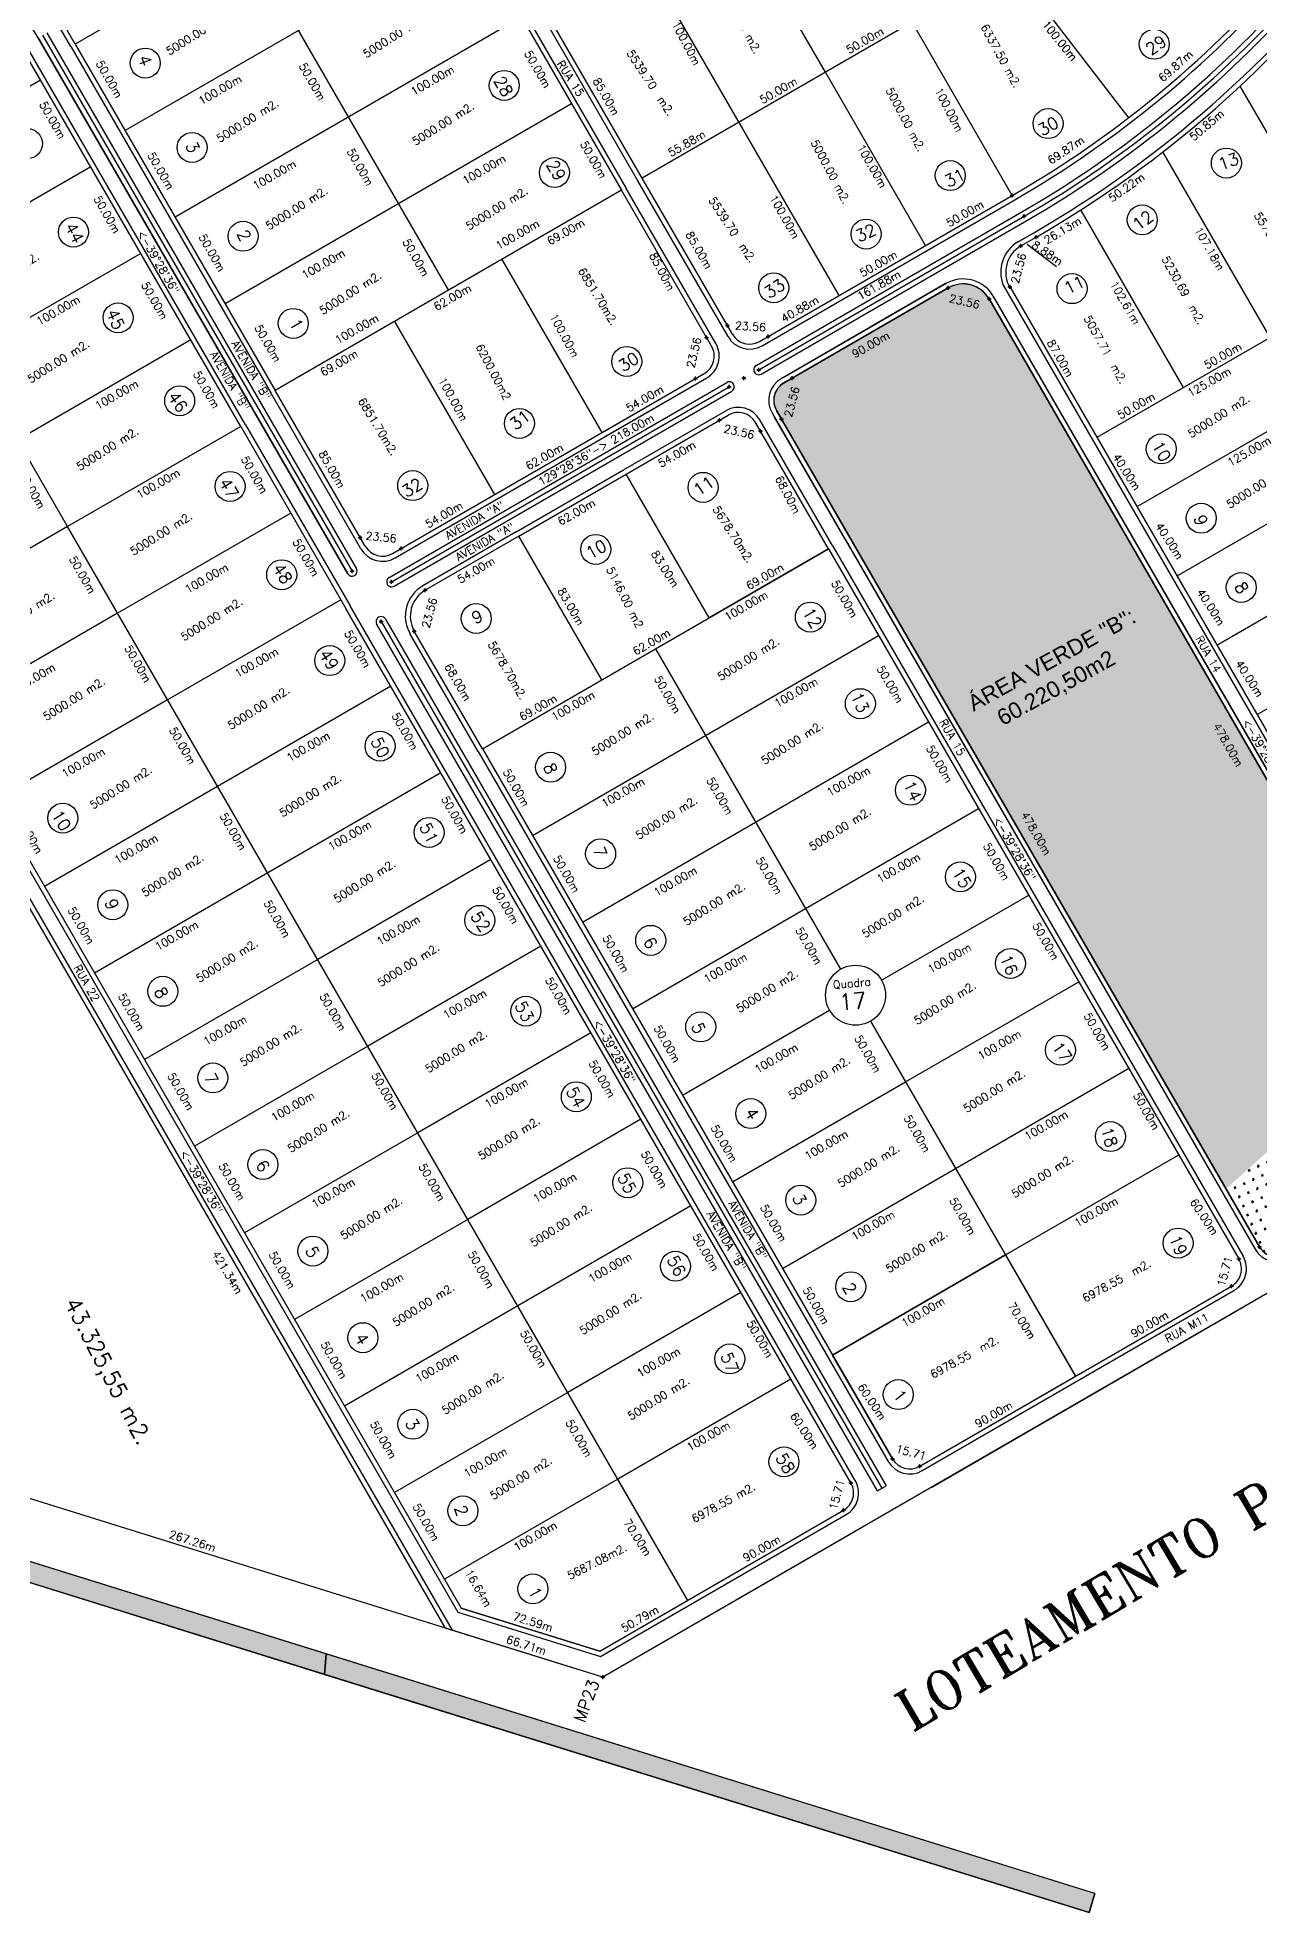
# Model space of a CAD drawing. Extents: x -23785941 to 8798891, y -8418521 to 21897894.
# Drawn here: x -23221 to -22610, y -3603 to -2666 of the extents above; entities that cross this region are included whole.
import ezdxf
from ezdxf.enums import TextEntityAlignment as Align

# ---------------------------------------------------------------- set-up
doc = ezdxf.new("R2010")
doc.units = 0
doc.header["$MEASUREMENT"] = 0
doc.header["$PDMODE"] = 34
doc.header["$PDSIZE"] = 1
doc.layers.get('0').update_dxf_attribs({"linetype": 'CONTINUOUS'})
for name, color, linetype in [('CALCADA', 3, 'CONTINUOUS'), ('REG60_100', 2, 'CONTINUOUS'), ('RUA', 1, 'CONTINUOUS'), ('TER_POLI', 5, 'CONTINUOUS'), ('VEGE', 102, 'CONTINUOUS')]:
    doc.layers.add(name, color=color, linetype=linetype)
doc.styles.add('1_5MM', font='romans.shx', dxfattribs={"height": 6})
doc.styles.add('1MM', font='romans.shx', dxfattribs={"height": 4})
doc.styles.add('2MM', font='romans.shx', dxfattribs={"height": 8})
doc.styles.add('5MM', font='romans.shx', dxfattribs={"height": 20})
pattern_1 = [(159.495356, (-17588.3454, 15679.0388), (-4.5499744, -2.07309746), [0.9375, -6.1335678]), (114.495356, (-17588.3454, 15679.039), (-4.5499744, -2.0730975), [0.9375, -4.0625]), (204.495356, (-17588.3454, 15679.039), (2.0730975, -4.5499744), [0.9375, -4.0625])]

msp = doc.modelspace()

# ---------------------------------------------------------------- hatches: boundary and pattern name
h = msp.add_hatch(color=253)
h.paths.add_polyline_path([(-23281.41, -3409.96), (-23287.14, -3408.18), (-23316.77, -3398.95), (-23319.73, -3408.5), (-23077.66, -3483.89), (-23076.78, -3473.69)])
h.paths.add_polyline_path([(-23076.78, -3473.69), (-23077.66, -3483.89), (-22695.33, -3602.96), (-22692.36, -3593.41)])
at = {"layer": 'VEGE'}
h = msp.add_hatch(dxfattribs=at)
h.set_pattern_fill('GRASS', color=256, scale=5, angle=69.49536, style=0)
h.set_pattern_definition(pattern_1)
h.paths.add_polyline_path([(-22745.3, -2796.22, 0.414409), (-22765.79, -2790.74), (-22765.79, -2790.74), (-22848.05, -2838.27, 0.414214), (-22851.7, -2851.93), (-22849.2, -2856.26), (-22849.2, -2856.26), (-22626.83, -3241.13), (-22535.37, -3159.56)])
h = msp.add_hatch(dxfattribs=at)
h.set_pattern_fill('GRASS', color=256, scale=5, angle=69.49536, style=0)
h.set_pattern_definition(pattern_1)
h.paths.add_polyline_path([(-22626.83, -3241.13), (-22610.07, -3270.14, 0.414214), (-22596.4, -3273.8), (-22509.82, -3223.77, 0.414214), (-22506.16, -3210.11), (-22535.37, -3159.56)])
h.paths.add_polyline_path([(-22610.41, -3267.08), (-22594.68, -3271.29), (-22593.13, -3265.5), (-22608.86, -3261.29)], flags=24)
h.paths.add_polyline_path([(-22512.56, -3225.21), (-22508.35, -3209.47), (-22514.14, -3207.92), (-22518.35, -3223.65)], flags=24)
h.paths.add_polyline_path([(-22561.57, -3251.06), (-22538.39, -3237.67), (-22541.4, -3232.47), (-22564.57, -3245.86)], flags=24)

# ---------------------------------------------------------------- linework, layer by layer
for p, q in [((-22797.32, -2546.98), (-22675.65, -2705.76)), ((-23029.19, -2568.74), (-23202.36, -2668.79)), ((-23029.19, -2568.74), (-23202.36, -2668.79)), ((-23029.19, -2568.74), (-22929.13, -2741.91)), ((-22827.06, -2682.93), (-22877.09, -2596.35)), ((-23004.17, -2612.03), (-23177.34, -2712.08)), ((-23115.77, -2618.76), (-23015.72, -2791.94)), ((-22870.35, -2707.95), (-22920.38, -2621.36)), ((-23202.36, -2668.79), (-23208.38, -2658.4)), ((-22979.16, -2655.32), (-23152.33, -2755.38)), ((-22918.74, -2735.9), (-22963.76, -2657.98)), ((-22783.77, -2657.92), (-22918.74, -2735.9)), ((-22733.74, -2744.51), (-22783.77, -2657.92)), ((-23119.58, -2860.03), (-23229.16, -2670.41)), ((-23220.92, -2665.64), (-23066.08, -2933.64)), ((-23202.36, -2668.79), (-23102.3, -2841.96)), ((-23219.64, -2686.86), (-23306.22, -2736.89)), ((-22777.03, -2769.52), (-22827.06, -2682.93)), ((-22561.5, -2790.51), (-22619.7, -2689.78)), ((-22954.14, -2698.61), (-23127.32, -2798.67)), ((-22820.33, -2794.53), (-22870.35, -2707.95)), ((-22604.8, -2815.52), (-22658.41, -2722.72)), ((-23194.62, -2730.15), (-23268.22, -2772.68)), ((-22873.71, -2813.83), (-22918.74, -2735.9)), ((-22929.13, -2741.91), (-23102.3, -2841.96)), ((-22884.1, -2819.84), (-22929.13, -2741.91)), ((-22648.09, -2840.54), (-22699.42, -2751.7)), ((-22729.39, -2769.71), (-22721.73, -2765.29)), ((-23169.61, -2773.45), (-23256.2, -2823.47)), ((-22729.39, -2769.71), (-22729.39, -2769.71)), ((-22711.64, -2780.12), (-22726.3, -2769.05)), ((-22938.85, -2863.01), (-22988.87, -2776.43)), ((-23206.16, -2910.07), (-23273.71, -2793.17)), ((-22848.05, -2838.27), (-22765.79, -2790.74)), ((-22848.05, -2838.27), (-22765.79, -2790.74)), ((-22734.79, -2790.42), (-22495.77, -3204.1)), ((-22745.32, -2796.19), (-22745.3, -2796.23)), ((-22506.16, -3210.11), (-22745.3, -2796.23)), ((-22506.16, -3210.11), (-22745.3, -2796.23)), ((-22992.53, -2894.03), (-23042.56, -2807.44)), ((-22873.71, -2813.83), (-22876.22, -2809.5)), ((-22583.15, -2803.02), (-22691.38, -2865.55)), ((-23144.6, -2816.74), (-23231.18, -2866.77)), ((-22884.1, -2819.84), (-22886.61, -2815.51)), ((-22860.05, -2817.49), (-22855.72, -2814.99)), ((-23043.62, -2923.55), (-22887.76, -2833.5)), ((-22938.85, -2863.01), (-22892.09, -2836)), ((-22937.59, -2865.18), (-22890.84, -2838.16)), ((-22887.76, -2833.5), (-22887.76, -2833.5)), ((-22848.05, -2838.27), (-22843.72, -2835.77)), ((-22563.14, -2837.65), (-22671.37, -2900.19)), ((-23057.28, -2919.89), (-23102.3, -2841.96)), ((-22926.84, -2883.79), (-22875.75, -2854.28)), ((-22825.57, -2921.14), (-22862.09, -2857.93)), ((-22851.7, -2851.93), (-22610.07, -3270.14)), ((-22851.7, -2851.93), (-22851.7, -2851.93)), ((-22851.7, -2851.93), (-22849.2, -2856.26)), ((-22851.7, -2851.93), (-22610.07, -3270.14)), ((-23119.58, -2860.03), (-23206.17, -2910.06)), ((-23119.58, -2860.03), (-23067.05, -2950.95)), ((-22543.13, -2872.29), (-22651.36, -2934.82)), ((-22980.52, -2914.81), (-22926.84, -2883.79)), ((-22885.32, -2955.66), (-22926.84, -2883.79)), ((-23094.57, -2903.33), (-23181.15, -2953.35)), ((-23206.17, -2910.06), (-23292.75, -2960.09)), ((-22895.99, -3446.9), (-23206.17, -2910.06)), ((-22980.52, -2914.81), (-23027.28, -2941.83)), ((-22939, -2986.68), (-22980.52, -2914.81)), ((-22523.12, -2906.92), (-22631.35, -2969.46)), ((-22912.16, -2971.17), (-22825.57, -2921.14)), ((-22825.57, -2921.14), (-22885.32, -2955.66)), ((-22825.57, -2921.14), (-22620.46, -3276.14)), ((-22503.1, -2941.55), (-22611.34, -3004.09)), ((-23069.55, -2946.62), (-23156.14, -2996.65)), ((-22814.41, -3388.21), (-23067.05, -2950.95)), ((-23292.75, -2960.09), (-23009.28, -3450.72)), ((-23181.15, -2953.35), (-23267.74, -3003.38)), ((-22998.74, -3021.2), (-23032.76, -2962.32)), ((-23303.14, -2966.09), (-23017.32, -3460.78)), ((-22998.74, -3021.2), (-22912.16, -2971.17)), ((-22912.16, -2971.17), (-22819.61, -3131.35)), ((-22887.14, -3014.46), (-22800.56, -2964.43)), ((-23044.54, -2989.91), (-23131.12, -3039.94)), ((-23156.14, -2996.65), (-23242.73, -3046.67)), ((-22862.13, -3057.76), (-22775.54, -3007.73)), ((-22973.73, -3064.49), (-22887.14, -3014.46)), ((-22998.74, -3021.2), (-22793.63, -3376.2)), ((-23019.52, -3033.2), (-23106.11, -3083.23)), ((-23131.12, -3039.94), (-23217.71, -3089.97)), ((-22837.12, -3101.05), (-22750.53, -3051.02)), ((-22948.72, -3107.78), (-22862.13, -3057.76)), ((-23106.11, -3083.23), (-23192.7, -3133.26)), ((-22994.51, -3076.5), (-23081.1, -3126.53)), ((-22923.7, -3151.08), (-22837.12, -3101.05)), ((-22799.11, -3136.84), (-22725.51, -3094.31)), ((-22969.5, -3119.79), (-23056.08, -3169.82)), ((-23081.1, -3126.53), (-23167.68, -3176.55)), ((-22787.09, -3187.64), (-22700.5, -3137.61)), ((-22898.69, -3194.37), (-22825.09, -3151.85)), ((-22804.6, -3157.33), (-22702.04, -3334.83)), ((-22944.48, -3163.08), (-23031.07, -3213.11)), ((-23056.08, -3169.82), (-23142.67, -3219.85)), ((-22762.07, -3230.93), (-22675.49, -3180.9)), ((-22873.67, -3237.66), (-22787.09, -3187.64)), ((-23031.07, -3213.11), (-23117.65, -3263.14)), ((-22919.47, -3206.38), (-23006.05, -3256.41)), ((-22737.06, -3274.22), (-22650.47, -3224.19)), ((-22848.66, -3280.96), (-22762.07, -3230.93)), ((-22894.45, -3249.67), (-22981.04, -3299.7)), ((-23006.05, -3256.41), (-23092.64, -3306.43)), ((-22737.06, -3274.22), (-22823.64, -3324.25)), ((-22823.64, -3324.25), (-22737.06, -3274.22)), ((-22702.04, -3334.83), (-22737.06, -3274.22)), ((-22702.04, -3334.83), (-22737.06, -3274.22)), ((-22779.97, -3379.86), (-22624.11, -3289.81)), ((-22981.04, -3299.7), (-23067.63, -3349.73)), ((-22869.44, -3292.96), (-22956.03, -3342.99)), ((-22773.96, -3390.25), (-22618.11, -3300.2)), ((-22793.63, -3376.2), (-22823.64, -3324.25)), ((-22844.43, -3336.26), (-22931.01, -3386.28)), ((-22779.97, -3379.86), (-22702.04, -3334.83)), ((-22956.03, -3342.99), (-23042.61, -3393.02)), ((-22931.01, -3386.28), (-23017.6, -3436.31)), ((-22895.99, -3446.9), (-22931.01, -3386.28)), ((-22939.97, -3472.3), (-22818.06, -3401.87)), ((-22692.36, -3593.41), (-23281.41, -3409.96)), ((-22933.96, -3482.69), (-22812.06, -3412.26)), ((-22695.33, -3602.96), (-23284.39, -3419.51)), ((-23017.6, -3436.31), (-23009.28, -3450.72)), ((-22939.97, -3472.3), (-22895.99, -3446.9)), ((-22939.97, -3472.3), (-23009.28, -3450.72)), ((-23009.28, -3450.72), (-22939.97, -3472.3)), ((-22954.1, -3480.47), (-23017.32, -3460.78)), ((-22954.1, -3480.47), (-22955.34, -3480.08)), ((-22692.36, -3593.41), (-22695.33, -3602.96))]:
    msp.add_line(p, q)
at = {"color": 100}
for p, q in [((-23066.01, -2933.75), (-23220.92, -2665.64)), ((-23218.75, -2664.39), (-23063.91, -2932.39)), ((-23216.59, -2663.14), (-23061.75, -2931.14)), ((-22861.79, -2829.47), (-22728.99, -2752.74)), ((-22860.54, -2831.63), (-22727.74, -2754.9)), ((-22859.29, -2833.8), (-22726.48, -2757.07)), ((-22730.77, -2767.63), (-22722.98, -2763.13)), ((-22847.14, -2834.86), (-22766.75, -2788.41)), ((-23045.36, -2935.53), (-22876.51, -2837.97)), ((-23044.11, -2937.69), (-22875.26, -2840.14)), ((-23042.86, -2939.85), (-22874.01, -2842.3)), ((-22801.18, -3392.11), (-23051.63, -2958.64)), ((-23049.41, -2957.5), (-22799.02, -3390.86)), ((-23047.24, -2956.25), (-22796.85, -3389.61))]:
    msp.add_line(p, q, dxfattribs=at)
at = {"color": 0}
msp.add_line((-22860.05, -2817.49), (-22733.74, -2744.51), dxfattribs=at)
at = {"color": 3}
for p, q in [((-22767.03, -2788.57), (-22849.3, -2836.1)), ((-22765.78, -2790.74), (-22848.05, -2838.27)), ((-22765.79, -2790.74), (-22765.79, -2790.74)), ((-22764.87, -2787.33), (-22764.87, -2787.33)), ((-22745.32, -2796.19), (-22745.3, -2796.23)), ((-22745.32, -2796.19), (-22506.16, -3210.11)), ((-22506.16, -3210.11), (-22745.3, -2796.22)), ((-22504, -3208.86), (-22743.14, -2794.97)), ((-22853.87, -2853.18), (-22853.85, -2853.22)), ((-22853.85, -2853.22), (-22852.62, -2855.35)), ((-22852.62, -2855.35), (-22852.62, -2855.35)), ((-22852.62, -2855.35), (-22612.23, -3271.39)), ((-22610.07, -3270.14), (-22851.7, -2851.93)), ((-22851.7, -2851.93), (-22851.68, -2851.97)), ((-22851.68, -2851.97), (-22849.2, -2856.26)), ((-22849.2, -2856.26), (-22849.2, -2856.26)), ((-22849.2, -2856.26), (-22610.07, -3270.14))]:
    msp.add_line(p, q, dxfattribs=at)
at = {"color": 1}
msp.add_line((-22282.15, -3106.09), (-22938.52, -3485.33), dxfattribs=at)
at = {"color": 253}
msp.add_line((-22695.33, -3602.96), (-23624.58, -3313.56), dxfattribs=at)
for points in [[(-23281.41, -3409.96), (-23287.14, -3408.18), (-23316.77, -3398.95), (-23319.73, -3408.5), (-23077.66, -3483.89), (-23076.78, -3473.69)], [(-23076.78, -3473.69), (-23077.66, -3483.89), (-22695.33, -3602.96), (-22692.36, -3593.41)]]:
    msp.add_lwpolyline(points, close=True)
for centre in [(-22662.74, -2668.9), (-23167.33, -2678.3), (-22987.8, -2689.48), (-22715.82, -2708.58), (-23226.22, -2718.58), (-23143.9, -2720.49), (-22962.7, -2733.03), (-22764.76, -2734.57), (-22626.65, -2728.28), (-23203.25, -2762.8), (-22668.7, -2756.7), (-23118.4, -2764.91), (-22806.84, -2763.78), (-22853.03, -2790.67), (-22703.84, -2791.09), (-23180.9, -2805.67), (-23093.29, -2808.46), (-22926.53, -2827.46), (-23150.12, -2847.15), (-22980.21, -2858.48), (-22659.23, -2871.23), (-23124.92, -2889.95), (-23033.59, -2889.57), (-22888.36, -2890.43), (-22639.22, -2905.86), (-22942.04, -2921.45), (-23099.1, -2934.11), (-22619.21, -2940.5), (-22619.21, -2940.5), (-23001.78, -2955.97), (-22834.71, -2955.3), (-23075.08, -2977.03), (-22809.7, -2998.59), (-23049.88, -3019.83), (-22964.59, -3030.34), (-22784.68, -3041.88), (-23208.57, -3055.81), (-23025.36, -3062.94), (-22939.58, -3073.63), (-22759.67, -3085.17), (-23183.56, -3099.11), (-23000.04, -3106.91), (-22914.56, -3116.92), (-22734.65, -3128.47), (-23158.54, -3142.4), (-22976.94, -3152.32), (-22889.55, -3160.22), (-22709.64, -3171.76), (-23133.53, -3185.69), (-22951.74, -3195.11), (-22864.53, -3203.51), (-22684.63, -3215.05), (-23108.52, -3228.99), (-22926.05, -3238.09), (-22839.52, -3246.8), (-22650.76, -3268.28), (-23083.5, -3272.28), (-22902.15, -3279.84), (-22814.51, -3290.1), (-23058.49, -3315.57), (-22875, -3326.21), (-22790.74, -3344.04), (-23033.47, -3358.87), (-22847.9, -3377.64), (-23008.46, -3402.16), (-22973.44, -3441.15)]:
    msp.add_circle(centre, 7.5)
at = {"color": 5}
msp.add_circle((-22812.1, -3144.34), 15, dxfattribs=at)
at = {"color": 100}
for centre, radius, start, end in [((-23822.23, -3013.07), 694.47, 30.01869, 50.35423), ((-23002.85, -2278.75), 547.42, 300.01865, 337.22869), ((-23002.85, -2278.75), 549.92, 300.01865, 337.22869), ((-23002.85, -2278.75), 552.42, 300.01865, 337.22869), ((-22860.54, -2831.63), 2.5, 120.01719, 300.01719), ((-22875.26, -2840.14), 2.5, 300.01869, 120.01869), ((-23063.91, -2932.39), 2.5, 210.01766, 30.01766), ((-23044.11, -2937.69), 2.5, 120.01869, 300.01869), ((-23049.41, -2957.5), 2.5, 30.01863, 210.01863)]:
    msp.add_arc(centre, radius, start, end, dxfattribs=at)
at = {"color": 0}
for centre, radius, start, end in [((-23002.85, -2278.75), 537.92, 300.01865, 337.22869), ((-22892.76, -2824.84), 10, 300.01869, 30.01869), ((-22865.06, -2808.83), 10, 210.01869, 300.01869), ((-22843.04, -2846.93), 10, 120.01869, 210.01869), ((-22843.04, -2846.93), 10, 120.01869, 210.01869), ((-22870.75, -2862.94), 10, 30.01869, 120.01869)]:
    msp.add_arc(centre, radius, start, end, dxfattribs=at)
for centre, radius, start, end in [((-23002.85, -2278.75), 561.92, 300.01865, 322.56029), ((-22721.77, -2782.9), 15.23, 120.00852, 210.01869), ((-23048.62, -2914.89), 10, 210.01869, 300.01869), ((-23019.77, -2954.81), 15, 120.01869, 210.01869), ((-22629.11, -3281.15), 10, 300.01869, 30.01869), ((-22784.97, -3371.2), 10, 210.01869, 300.01869), ((-22823.07, -3393.21), 10, 300.01869, 30.01869)]:
    msp.add_arc(centre, radius, start, end)
at = {"color": 3}
for centre, radius, start, end in [((-22758.28, -2803.72), 17.49, 28.20999, 120.01869), ((-22758.28, -2803.72), 14.99, 30.01869, 120.01869), ((-22843.04, -2846.93), 12.5, 120.01869, 210.01869), ((-22843.04, -2846.93), 10, 120.01869, 210.01869), ((-22843.04, -2846.93), 10, 120.01869, 210.01869), ((-22601.41, -3265.14), 12.5, 210.01869, 300.01869), ((-22601.41, -3265.14), 10, 210.01869, 300.01869)]:
    msp.add_arc(centre, radius, start, end, dxfattribs=at)
for p in [(-22733.74, -2744.51), (-22727.74, -2754.9), (-22721.73, -2765.29), (-22729.42, -2769.73), (-22765.79, -2790.74), (-22734.91, -2790.22), (-22745.3, -2796.23), (-22876.22, -2809.5), (-22886.61, -2815.51), (-22855.72, -2814.99), (-22860.54, -2831.63), (-22892.09, -2836), (-22875.26, -2840.14), (-22867.9, -2835.88), (-22843.72, -2835.77), (-22849.2, -2856.26), (-23063.91, -2932.39), (-23044.11, -2937.69), (-23049.41, -2957.5), (-22610.07, -3270.14), (-22620.46, -3276.14), (-22624.11, -3289.81), (-22793.63, -3376.2), (-22779.97, -3379.86), (-22814.41, -3388.21), (-22818.06, -3401.87), (-22938.52, -3485.33)]:
    msp.add_point(p)
at = {"color": 5}
msp.add_point((-22867.9, -2835.88), dxfattribs=at)
at = {"color": 0}
for p in [(-22880.08, -2856.78), (-22859.59, -2862.26), (-23059.78, -2915.56), (-23039.29, -2921.05), (-23027.28, -2941.83), (-23032.76, -2962.32)]:
    msp.add_point(p, dxfattribs=at)
at = {"layer": 'CALCADA'}
for p, q in [((-23027.02, -2567.48), (-22926.96, -2740.66)), ((-23204.52, -2670.05), (-23210.54, -2659.66)), ((-22920.9, -2737.16), (-22965.93, -2659.23)), ((-23117.42, -2858.78), (-23226.99, -2669.16)), ((-23204.52, -2670.04), (-23104.47, -2843.21)), ((-22875.88, -2815.08), (-22920.9, -2737.16)), ((-22881.94, -2818.58), (-22926.96, -2740.66)), ((-22858.8, -2819.65), (-22732.49, -2746.67)), ((-22730.64, -2767.55), (-22722.98, -2763.13)), ((-22738.27, -2789.4), (-22497.94, -3205.35)), ((-22742.86, -2795.44), (-22504, -3208.86)), ((-23042.36, -2925.71), (-22886.51, -2835.66)), ((-23059.44, -2921.14), (-23104.47, -2843.21)), ((-23117.42, -2858.78), (-23064.89, -2949.7)), ((-22928.09, -2881.63), (-22877, -2852.11)), ((-22823.41, -2919.89), (-22859.93, -2856.68)), ((-22817.35, -2916.39), (-22852.62, -2855.34)), ((-22981.77, -2912.65), (-22928.09, -2881.63)), ((-22981.77, -2912.65), (-23028.53, -2939.66)), ((-22823.41, -2919.89), (-22618.29, -3274.89)), ((-22817.35, -2916.39), (-22612.23, -3271.39)), ((-22812.24, -3386.96), (-23064.89, -2949.7)), ((-23294.92, -2961.34), (-23010.95, -3452.81)), ((-23300.98, -2964.84), (-23013.8, -3461.88)), ((-23000.91, -3022.45), (-23034.93, -2963.57)), ((-23000.91, -3022.45), (-22795.79, -3377.45)), ((-22778.72, -3382.02), (-22622.86, -3291.97)), ((-22801.18, -3392.11), (-22796.85, -3389.61)), ((-22939.66, -3475.02), (-22816.81, -3404.03)), ((-23010.95, -3452.81), (-22939.66, -3475.02))]:
    msp.add_line(p, q, dxfattribs=at)
for centre, radius, start, end in [((-23002.85, -2278.75), 540.42, 300.01865, 337.22869), ((-23002.85, -2278.75), 559.42, 300.01865, 322.59955), ((-22721.77, -2782.9), 17.73, 120.00852, 201.48666), ((-22892.76, -2824.84), 12.5, 300.01869, 30.01869), ((-22865.06, -2808.83), 12.5, 210.01869, 300.01869), ((-22870.75, -2862.94), 12.5, 30.01869, 120.01869), ((-23048.62, -2914.89), 12.5, 210.01869, 300.01869), ((-23019.77, -2954.81), 17.5, 120.01869, 210.01869), ((-22629.11, -3281.15), 12.5, 300.01869, 30.01869), ((-22784.97, -3371.2), 12.5, 210.01869, 300.01869), ((-22823.07, -3393.21), 12.5, 300.01869, 30.01869)]:
    msp.add_arc(centre, radius, start, end, dxfattribs=at)
at = {"layer": 'REG60_100', "color": 3}
msp.add_lwpolyline([(-22745.3, -2796.22, 0.414409), (-22765.79, -2790.74), (-22765.79, -2790.74), (-22848.05, -2838.27, 0.414214), (-22851.7, -2851.93), (-22849.2, -2856.26), (-22849.2, -2856.26), (-22610.07, -3270.14, 0.414214), (-22596.4, -3273.8), (-22509.82, -3223.77, 0.414214), (-22506.16, -3210.11)], format="xyb", close=True, dxfattribs=at)
at = {"layer": 'TER_POLI'}
msp.add_line((-22938.52, -3485.33), (-23272.49, -3381.32), dxfattribs=at)

# ---------------------------------------------------------------- texts
at = {"style": '1MM'}
for s, rotation, p in [('69.87m', 33.7398, (-22706.93, -2721.79)), ('50.00m', 30.01869, (-22628.44, -2824.57)), ('50.00m', 30.01869, (-22671.73, -2849.58)), ('15.71', 75.01869, (-22627.43, -3282.38)), ('15.71', 75.01869, (-22821.46, -3393.98))]:
    msp.add_text(s, height=4, rotation=rotation, dxfattribs=at).set_placement(p, align=Align.MIDDLE)
at = {"color": 1, "style": '1MM'}
for s, rotation, p in [('<-39%%d28\'36" ', 300.39386, (-23160.04, -2778.95)), ('161.88m', 30.01869, (-22800.4, -2789.3)), ('129%%d28\'36"-> 218.00m', 30.01869, (-22941.87, -2871.58)), ('<-39%%d28\'36" ', 300.39386, (-22607.25, -3023.31)), ('<-39%%d28\'36" ', 300.39386, (-22731.83, -3072.31)), ('<-39%%d28\'36" ', 300.39386, (-22931.91, -3173.6)), ('<-39%%d28\'36" ', 300.39386, (-23138.51, -3238.79))]:
    msp.add_text(s, height=4, rotation=rotation, dxfattribs=at).set_placement(p, align=Align.MIDDLE)
at = {"color": 5, "style": '1MM'}
for s, rotation, p in [('23.56', 347.13794, (-22757.58, -2797.51)), ('90.00m', 30.01841, (-22804.51, -2819.05)), ('23.56', 75.01869, (-22843.98, -2847.68)), ('478.00m', 300.01869, (-22625.77, -3019.17)), ('478.00m', 300.01869, (-22721.77, -3063.45))]:
    msp.add_text(s, height=4, rotation=rotation, dxfattribs=at).set_placement(p, align=Align.MIDDLE)
at = {"attachment_point": 1}
for s, insert, char_height, width, rotation, style in [('29', (-22667.8, -2669.7), 6, 9.945, 34.33531, '1_5MM'), ('4', (-23165.48, -2673.6), 6, 7.412, 289.62328, '1_5MM'), ('30', (-22721.72, -2709.89), 6, 0.71, 30.80878, '1_5MM'), ('3', (-23142.17, -2716.71), 6, 9.434, 297.88901, '1_5MM'), ('44', (-23202.54, -2757.26), 6, 30, 297.86089, '1_5MM'), ('2', (-23116.33, -2760.8), 6, 6.739, 296.07082, '1_5MM'), ('45', (-23181.59, -2800.52), 6, 30, 294.52277, '1_5MM'), ('1', (-23090.42, -2805.21), 6, 4.527, 300.86236, '1_5MM'), ('46', (-23151.52, -2841.8), 6, 30, 304.82581, '1_5MM'), ('31', (-22985.89, -2857.41), 6, 1.421, 36.99939, '1_5MM'), ('47', (-23125.58, -2884.95), 6, 33, 300.59464, '1_5MM'), ('9', (-22637.51, -2903.38), 6, 7.631, 290.46633, '1_5MM'), ('48', (-23098.91, -2927.61), 6, 33, 303.13729, '1_5MM'), ('8', (-22617.77, -2936.9), 6, 4.927, 301.7751, '1_5MM'), ('9', (-23004.81, -2953.33), 6, 6.898, 20.89172, '1_5MM'), ('49', (-23075.67, -2970.61), 6, 23, 302.21784, '1_5MM'), ('50', (-23049.43, -3014.51), 6, 30, 296.81327, '1_5MM'), ('8', (-22962.9, -3027.46), 6, 4.927, 293.30382, '1_5MM'), ('51', (-23025.02, -3057.33), 6, 30, 296.30084, '1_5MM'), ('7', (-22938.03, -3069.23), 6, 3.942, 289.94847, '1_5MM'), ('9', (-23182.21, -3095.37), 6, 8.76, 292.13659, '1_5MM'), ('52', (-22999.93, -3101.54), 6, 23, 303.49414, '1_5MM'), ('6', (-22913.34, -3114.48), 6, 3.942, 299.09634, '1_5MM'), ('16', (-22734.66, -3123.23), 6, 16, 293.35363, '1_5MM'), ('8', (-23157.82, -3139.47), 6, 7.412, 297.64467, '1_5MM'), ('53', (-22977.46, -3146.58), 6, 30, 297.889, '1_5MM'), ('5', (-22888.84, -3157.31), 6, 8.212, 292.78695, '1_5MM'), ('7', (-23132.87, -3182.43), 6, 8.76, 297.12529, '1_5MM'), ('54', (-22951.8, -3189.41), 6, 30, 298.09891, '1_5MM'), ('4', (-22862.73, -3199.86), 6, 5.226, 301.95328, '1_5MM'), ('6', (-23107.44, -3225.91), 6, 6.739, 302.99278, '1_5MM'), ('55', (-22926.01, -3232.46), 6, 30, 296.64371, '1_5MM'), ('3', (-22838.64, -3242.77), 6, 7.465, 297.64471, '1_5MM'), ('5', (-23082.17, -3269.1), 6, 8.086, 296.81331, '1_5MM'), ('19', (-22649.94, -3263.42), 6, 16, 292.97459, '1_5MM'), ('56', (-22901.31, -3273.73), 6, 30, 297.43344, '1_5MM'), ('2', (-22813.78, -3287.16), 6, 11.198, 300.53109, '1_5MM'), (' \\Fromant.shx;LOTEAMENTO PARQUE MIRELA', (-22806.04, -3502.71), 20, 519.573, 30.58897, '5MM'), ('4', (-23057.76, -3312.46), 6, 7.412, 301.64691, '1_5MM'), ('57', (-22874.23, -3322.15), 6, 54, 292.67518, '1_5MM'), ('1', (-22788.9, -3340.7), 6, 5.972, 306.90101, '1_5MM'), ('3', (-23032.54, -3355.08), 6, 9.434, 302.21775, '1_5MM'), ('58', (-22847.18, -3372.46), 6, 54, 300.53104, '1_5MM'), ('2', (-23007.29, -3398.6), 6, 6.739, 288.99468, '1_5MM'), ('1', (-22970.78, -3439.29), 6, 23, 297.61668, '1_5MM')]:
    msp.add_mtext(s, dxfattribs=dict(at, insert=insert, char_height=char_height, width=width, rotation=rotation, style=style))
at = {"char_height": 6, "attachment_point": 1, "style": '1_5MM'}
for s, insert, rotation in [('28', (-22988.31, -2683.97), 301.3647), ('29', (-22961.79, -2725.97), 300.31499), ('13', (-22631.47, -2726.25), 19.27395), ('31', (-22768.37, -2735.23), 26.44296), ('12', (-22674.33, -2757.59), 36.99934), ('32', (-22812.92, -2762.55), 24.46826), ('33', (-22858.64, -2791.32), 33.0849), ('11', (-22708.66, -2788.64), 26.01605), ('30', (-22931.56, -2828.02), 33.31114), ('10', (-22658.87, -2866.41), 298.92108), ('32', (-23039.86, -2890.62), 31.17868), ('11', (-22893.94, -2890.09), 34.25197), ('10', (-22947.74, -2921.26), 29.23197), ('12', (-22833.63, -2949.69), 299.50431), ('13', (-22809.45, -2992.04), 296.15157), ('14', (-22783.07, -3036.32), 294.52274), ('10', (-23209.44, -3050.98), 301.36474), ('15', (-22758.94, -3079.77), 300.8623), ('17', (-22709.34, -3166.77), 304.82588), ('18', (-22683.99, -3209.41), 288.69588)]:
    msp.add_mtext(s, dxfattribs=dict(at, insert=insert, rotation=rotation))
at = {"color": 5, "insert": (-22756.97, -2995.63), "char_height": 8, "width": 305.392, "attachment_point": 1, "rotation": 28.83472, "style": '2MM'}
msp.add_mtext('\\fArial|b0|i0|c0|p34;ÁREA VERDE "B":\\P   60.220,50m2', dxfattribs=at)
at = {"color": 1, "insert": (-22823.59, -3137.17), "char_height": 4, "attachment_point": 1, "rotation": 5.03393, "style": '1MM'}
msp.add_mtext('Quadra', dxfattribs=at)
at = {"color": 1, "attachment_point": 1}
for s, insert, char_height, width, rotation, style in [('17', (-22820.72, -3143.95), 8, 20.682, 5.03393, '2MM'), ('MP23', (-22953.36, -3506.32), 6, 87.723, 69.49536, '1_5MM')]:
    msp.add_mtext(s, dxfattribs=dict(at, insert=insert, char_height=char_height, width=width, rotation=rotation, style=style))
at = {"layer": 'REG60_100'}
for s, height, rotation, style, p in [('5000.00 m2.', 4, 297.95063, '1MM', (-22871.96, -2659.09)), ('5000.00 m2.', 4, 32.20035, '1MM', (-23139.69, -2666.11)), ('5000.00 m2.', 4, 32.20035, '1MM', (-23041.24, -2667.53)), (' 6337.50 m2.', 4, 298.81236, '1MM', (-22742.88, -2675.03)), ('5539.70  m2.', 4, 303.44018, '1MM', (-22917.28, -2689.9)), ('5000.00 m2.', 4, 32.20035, '1MM', (-23114.47, -2709.8)), ('5000.00 m2.', 4, 32.20035, '1MM', (-23016.69, -2711.29)), ('5000.00 m2.', 4, 297.95063, '1MM', (-22789.94, -2707.93)), ('5000.00 m2.', 4, 297.95063, '1MM', (-22827.41, -2734.06)), ('5000.00 m2.', 4, 32.20035, '1MM', (-23089.92, -2753.55)), ('5000.00 m2.', 4, 32.20035, '1MM', (-22989.8, -2753.64)), ('5539.70  m2.', 4, 303.44018, '1MM', (-22876.35, -2763.36)), (' 5573.25 m2.', 4, 303.17246, '1MM', (-22605.16, -2768.76)), ('5000.00 m2.', 4, 32.20035, '1MM', (-23234.3, -2786.43)), ('5000.00 m2.', 4, 32.20035, '1MM', (-23063.04, -2795.9)), ('6851.70m2.', 4, 301.48598, '1MM', (-22943.57, -2796.62)), ('5230.69  m2.', 4, 299.11734, '1MM', (-22650.95, -2793.42)), ('5057.71  m2.', 4, 299.11734, '1MM', (-22689.95, -2823.09)), ('5000.00 m2.', 4, 32.20035, '1MM', (-23209.08, -2830.12)), ('6851.70m2.', 4, 301.48598, '1MM', (-23053.62, -2861.73)), ('5000.00 m2.', 4, 32.20035, '1MM', (-22628.71, -2857.48)), ('5000.00 m2.', 4, 32.20035, '1MM', (-23184.53, -2873.87)), ('5000.00 m2.', 4, 32.20035, '1MM', (-22609.42, -2892.77)), ('5000.00 m2.', 4, 32.20035, '1MM', (-23157.65, -2916.23)), ('5678.70m2.', 4, 302.95888, '1MM', (-22875.93, -2915.66)), ('5000.00 m2.', 4, 32.20035, '1MM', (-23226.51, -2956.06)), ('5000.00 m2.', 4, 32.20035, '1MM', (-23132.4, -2959.02)), ('5678.70m2.', 4, 300.3708, '1MM', (-22988.95, -2983.5)), ('5000.00 m2.', 4, 32.20035, '1MM', (-22863.97, -2978.9)), ('5000.00 m2.', 4, 32.20035, '1MM', (-23201.27, -2998.86)), ('5000.00 m2.', 4, 32.20035, '1MM', (-23108.95, -3003.28)), ('5000.00 m2.', 4, 32.20035, '1MM', (-22926.88, -3016.34)), ('5000.00 m2.', 4, 32.20035, '1MM', (-22842.07, -3020.87)), ('5000.00 m2.', 4, 32.20035, '1MM', (-23177.82, -3043.11)), ('5000.00 m2.', 4, 32.20035, '1MM', (-23083.06, -3047.08)), ('5000.00 m2.', 4, 32.20035, '1MM', (-22904.97, -3058.3)), ('5000.00 m2.', 4, 32.20035, '1MM', (-22818.17, -3063.93)), ('5000.00 m2.', 4, 32.20035, '1MM', (-23151.93, -3086.92)), ('5000.00 m2.', 4, 32.20035, '1MM', (-23055.93, -3089.99)), ('5000.00 m2.', 4, 32.20035, '1MM', (-22881.08, -3101.36)), ('5000.00 m2.', 4, 32.20035, '1MM', (-22791.73, -3107.48)), ('5000.00 m2.', 4, 32.20035, '1MM', (-23124.79, -3129.82)), ('5000.00 m2.', 4, 32.20035, '1MM', (-23034.02, -3131.95)), ('5000.00 m2.', 4, 32.20035, '1MM', (-22854.64, -3144.91)), ('5000.00 m2.', 4, 32.20035, '1MM', (-22765.69, -3150.89)), ('5000.00 m2.', 4, 32.20035, '1MM', (-23102.89, -3171.79)), ('5000.00 m2.', 4, 32.20035, '1MM', (-23010.13, -3175.01)), ('5000.00 m2.', 4, 32.20035, '1MM', (-22828.6, -3188.32)), ('5000.00 m2.', 4, 32.20035, '1MM', (-22740.99, -3194.85)), ('5000.00 m2.', 4, 32.20035, '1MM', (-23078.99, -3214.85)), ('5000.00 m2.', 4, 32.20035, '1MM', (-22983.69, -3218.56)), ('5000.00 m2.', 4, 32.20035, '1MM', (-22803.89, -3232.28)), ('5000.00 m2.', 4, 32.20035, '1MM', (-22716.94, -3237.5)), ('5000.00 m2.', 4, 32.20035, '1MM', (-23052.55, -3258.4)), ('5000.00 m2.', 4, 32.20035, '1MM', (-22957.65, -3261.97)), ('5000.00 m2.', 4, 32.20035, '1MM', (-22779.84, -3274.93)), (' 6978.55  m2.', 4, 28.66073, '1MM', (-22681.2, -3290.57)), ('5000.00 m2.', 4, 32.20035, '1MM', (-23026.51, -3301.8)), ('43.325,55 m2.', 8, 297.37402, '2MM', (-23191.47, -3335.14)), ('5000.00 m2.', 4, 32.20035, '1MM', (-22932.94, -3305.93)), (' 6978.55  m2.', 4, 28.66073, '1MM', (-22757.28, -3328.67)), ('5000.00 m2.', 4, 32.20035, '1MM', (-23001.81, -3345.76)), ('5000.00 m2.', 4, 32.20035, '1MM', (-22908.89, -3348.58)), ('5000.00 m2.', 4, 32.20035, '1MM', (-22977.76, -3388.42)), (' 6978.55 m2.', 4, 28.66073, '1MM', (-22877.85, -3401.51)), (' 5687.08m2.', 4, 27.04965, '1MM', (-22941.15, -3430.93))]:
    msp.add_text(s, height=height, rotation=rotation, dxfattribs=dict(at, style=style)).set_placement(p, align=Align.BOTTOM_CENTER)
at = {"layer": 'REG60_100', "style": '1MM'}
for s, rotation, p in [('100.00m', 297.53972, (-22896.72, -2668.42)), ('50.00m', 30.01869, (-22807.41, -2666.96)), ('100.00m', 308.85933, (-22709.92, -2667.14)), ('50.00m', 300.01869, (-23185.28, -2686.36)), ('50.00m', 300.01869, (-23083.77, -2687.59)), ('100.00m', 30.01869, (-23023.73, -2686.97)), ('50.00m', 300.01869, (-22971.08, -2681.34)), ('69.87m', 41.14758, (-22652.02, -2679.74)), ('100.00m', 30.01869, (-23129.96, -2691.61)), ('85.00m', 300.15731, (-22936.82, -2695.03)), ('50.00m', 30.01869, (-22850.71, -2691.98)), ('50.00m', 300.01869, (-23213.65, -2706.77)), ('100.00m', 297.53972, (-22765.32, -2701.65)), ('50.85m', 40.39667, (-22636.47, -2709.3)), ('50.00m', 300.01869, (-22943.16, -2726.6)), ('55.88m', 30.01869, (-22896.55, -2718.46)), ('50.00m', 300.01869, (-23159.54, -2732.19)), ('50.00m', 300.01869, (-23059.85, -2730.27)), ('100.00m', 30.01869, (-22997.95, -2731.47)), ('100.00m', 299.41172, (-22803.8, -2729.76)), ('100.00m', 30.01869, (-23102.79, -2734.09)), ('50.22m', 35.24361, (-22676.61, -2740.48)), ('50.00m', 300.01869, (-23186.4, -2754.02)), ('100.00m', 299.76222, (-22847.55, -2755.2)), ('50.00m', 30.01869, (-22757.39, -2753.55)), ('50.00m', 300.01869, (-23133.92, -2773.17)), ('100.00m', 30.01869, (-22981.16, -2763.97)), ('69.00m', 30.01869, (-22957, -2762.63)), ('85.00m', 300.28037, (-22890.38, -2771.81)), ('26.13m', 31.34056, (-22708.58, -2761.96)), ('107.18m', 300.01861, (-22635.07, -2771.12)), ('100.00m', 30.01869, (-23078.32, -2778.74)), ('50.00m', 300.01869, (-23031.93, -2775.54)), ('85.00m', 297.72546, (-22908.85, -2782.56)), ('50.00m', 30.01869, (-22800.68, -2778.56)), ('23.56', 75.01869, (-22730.57, -2780.92)), ('8.88m', 326.28753, (-22716.12, -2773.26)), ('50.00m', 300.01869, (-23162.63, -2797.07)), ('62.00m', 30.01869, (-23013.72, -2795.4)), ('102.61m', 300.01861, (-22677.22, -2798.12)), ('100.00m', 30.01869, (-23210.91, -2801.93)), ('40.88m', 30.01869, (-22840.02, -2801.3)), ('50.00m', 300.01869, (-23106, -2818.43)), ('100.00m', 30.01869, (-23061.53, -2811.24)), ('100.00m', 298.7984, (-22957.68, -2814.5)), ('23.56', 356.52509, (-22864.64, -2809.98)), ('23.56', 76.24165, (-22892.93, -2823.05)), ('87.00m', 300.01861, (-22709.68, -2825.89)), ('50.00m', 30.01861, (-22628.44, -2824.57)), ('69.00m', 30.01869, (-23070.43, -2828.17)), ('100.00m', 30.01869, (-23181.64, -2844.03)), ('50.00m', 300.01869, (-23136.69, -2841.59)), ('100.00m', 298.7984, (-23013.31, -2846.37)), ('125.00m', 30.01869, (-22635.27, -2837.75)), ('54.00m', 30.01869, (-22917.47, -2846.04)), ('50.00m', 30.01861, (-22671.73, -2849.58)), ('23.56', 347.13794, (-22870.32, -2862.61)), ('125.00m', 30.01869, (-22615.26, -2872.38)), ('50.00m', 300.01869, (-23112.73, -2884.14)), ('85.00m', 300.01869, (-23073.92, -2881.44)), ('62.00m', 30.01869, (-22967.69, -2875.06)), ('54.00m', 30.01869, (-22901.46, -2873.75)), ('40.00m', 302.77776, (-22676.46, -2882.72)), ('50.00m', 300.01869, (-23223.98, -2891.67)), ('100.00m', 30.01869, (-23160.88, -2888.51)), ('68.00m', 297.6952, (-22845.95, -2894.12)), ('54.00m', 30.01869, (-23017.91, -2904.07)), ('62.00m', 30.01869, (-22951.68, -2902.77)), ('23.56', 354.36706, (-23049.37, -2915.3)), ('40.00m', 302.77776, (-22655.05, -2917.23)), ('50.00m', 300.01869, (-23086.93, -2925.53)), ('83.00m', 302.62333, (-22907.34, -2931.13)), ('50.00m', 300.01869, (-23198.74, -2934.17)), ('100.00m', 30.01869, (-23136.63, -2935.85)), ('54.00m', 30.01869, (-23001.9, -2931.78)), ('69.00m', 30.01869, (-22857.44, -2934.94)), ('83.00m', 300.01869, (-22954.42, -2950.09)), ('50.00m', 300.01869, (-22817.55, -2946.2)), ('40.00m', 302.77776, (-22634.37, -2950.28)), ('23.56', 75.01869, (-23025.21, -2953.23)), ('100.00m', 30.01869, (-22866.87, -2949.62)), ('50.00m', 300.01869, (-23061.1, -2971.21)), ('50.00m', 300.01869, (-23171.04, -2978.64)), ('62.00m', 30.01869, (-22914.16, -2967.7)), ('100.00m', 30.01869, (-23223.22, -2985.88)), ('100.00m', 30.01869, (-23111.73, -2977.98)), ('68.00m', 300.01869, (-23010.98, -2987.84)), ('50.00m', 300.01869, (-22794.77, -2988.88)), ('40.00m', 302.77776, (-22615.07, -2986.08)), ('50.00m', 300.01869, (-22906.11, -2993.98)), ('100.00m', 30.01869, (-22841.85, -2992.91)), ('69.00m', 30.01869, (-22970.87, -3000.47)), ('100.00m', 30.01869, (-22953.45, -2999.65)), ('50.00m', 300.01869, (-23037.39, -3012.39)), ('50.00m', 300.01869, (-23148.69, -3019.59)), ('100.00m', 30.01869, (-23085.84, -3020.01)), ('100.00m', 30.01869, (-23198.31, -3028)), ('50.00m', 300.01869, (-22770.08, -3028.71)), ('50.00m', 300.01869, (-22981.79, -3040.57)), ('100.00m', 30.01869, (-22928.44, -3042.94)), ('50.00m', 300.01869, (-22880, -3044.72)), ('100.00m', 30.01869, (-22815.65, -3037.35)), ('50.00m', 300.01869, (-23012.56, -3054.14)), ('50.00m', 300.01869, (-23225.18, -3064.16)), ('50.00m', 300.01869, (-23123.34, -3062.51)), ('100.00m', 30.01869, (-23171.91, -3071.22)), ('100.00m', 30.01869, (-23065.07, -3064.49)), ('50.00m', 300.01869, (-22956.63, -3083.72)), ('100.00m', 30.01869, (-22790.64, -3080.64)), ('50.00m', 300.01869, (-22741.6, -3077.56)), ('100.00m', 30.01869, (-22902.24, -3087.38)), ('50.00m', 300.01869, (-22855.32, -3084.56)), ('50.00m', 300.01869, (-22987.07, -3099.37)), ('50.00m', 300.01869, (-23199.39, -3109.52)), ('50.00m', 300.01869, (-23101.36, -3106.15)), ('100.00m', 30.01869, (-23151.66, -3114.51)), ('100.00m', 30.01869, (-23040.83, -3111.83)), ('50.00m', 300.01869, (-22835.45, -3119.66)), ('50.00m', 300.01869, (-22716.92, -3117.39)), ('50.00m', 300.01869, (-22931.95, -3123.56)), ('100.00m', 30.01869, (-22765.2, -3125.8)), ('100.00m', 30.01869, (-22877.22, -3130.67)), ('50.00m', 300.01869, (-22960.63, -3144.62)), ('50.00m', 300.01869, (-23174.23, -3152.67)), ('50.00m', 300.01869, (-23073.47, -3152.73)), ('100.00m', 30.01869, (-23007.51, -3148.7)), ('100.00m', 30.01869, (-23127.42, -3161.86)), ('50.00m', 300.01869, (-22691.29, -3162.44)), ('50.00m', 300.01869, (-22906.31, -3168.61)), ('50.00m', 300.01869, (-22805.95, -3173.71)), ('100.00m', 30.01869, (-22740.19, -3169.09)), ('50.00m', 300.01869, (-22938.86, -3186.19)), ('100.00m', 30.01869, (-22851.79, -3175.82)), ('50.00m', 300.01869, (-23149.55, -3192.5)), ('50.00m', 300.01869, (-23047.5, -3192.31)), ('100.00m', 30.01869, (-22986.74, -3193.18)), ('100.00m', 30.01869, (-23093.58, -3199.91)), ('50.00m', 300.01869, (-22666.6, -3202.28)), ('50.00m', 300.01869, (-22781.27, -3213.55)), ('100.00m', 30.01869, (-22716.78, -3209.38)), ('50.00m', 300.01869, (-22877.83, -3218.4)), ('100.00m', 30.01869, (-22826.78, -3219.12)), ('50.00m', 300.01869, (-22912.73, -3231.43)), ('50.00m', 300.01869, (-23123.92, -3237.56)), ('50.00m', 300.01869, (-23023.92, -3237.79)), ('100.00m', 30.01869, (-23073.33, -3243.2)), ('100.00m', 30.01869, (-22962.5, -3240.52)), ('50.00m', 300.01869, (-22853.15, -3258.24)), ('50.00m', 300.01869, (-22758.49, -3254.8)), ('100.00m', 30.01869, (-22691.77, -3252.67)), ('60.00m', 303.79213, (-22637.71, -3255.13)), ('100.00m', 30.01869, (-22803.37, -3259.41)), ('50.00m', 300.01869, (-22886.93, -3272.81)), ('421.34m', 301.12305, (-23126.26, -3282.87)), ('50.00m', 300.01869, (-23098.89, -3281.73)), ('50.00m', 300.01869, (-22999.36, -3281.5)), ('100.00m', 30.01869, (-22934.88, -3280.48)), ('100.00m', 30.01869, (-23049.09, -3290.55)), ('50.00m', 300.01869, (-22831.79, -3299.49)), ('100.00m', 30.01869, (-22778.35, -3302.7)), ('70.00m', 302.66383, (-22728.89, -3307.04)), ('50.00m', 300.01869, (-22859.91, -3316.19)), ('90.00m', 30.01869, (-22665.07, -3308.85)), ('50.00m', 300.01869, (-23072.9, -3326.75)), ('50.00m', 300.01869, (-22973.19, -3321.1)), ('100.00m', 30.01869, (-23021.47, -3330.51)), ('100.00m', 30.01869, (-22910.64, -3327.82)), ('60.00m', 303.79213, (-22803.85, -3347.6)), ('60.00m', 303.79213, (-22837.71, -3362.07)), ('90.00m', 30.01869, (-22743, -3353.88)), ('50.00m', 300.01869, (-23048.22, -3366.58)), ('50.00m', 300.01869, (-22950.4, -3365.88)), ('100.00m', 30.01869, (-22885.72, -3364.74)), ('100.00m', 30.01869, (-22997.23, -3377.85)), ('15.71', 345.01869, (-22784.32, -3372.88)), ('50.00m', 300.01869, (-23026.86, -3407.84)), ('267.26m', 342.70341, (-23143.71, -3417.23)), ('100.00m', 30.01869, (-22972.31, -3414.76)), ('70.00m', 302.66383, (-22921.13, -3415.46)), ('90.00m', 30.01869, (-22859.03, -3420.92)), ('16.64m', 300.01869, (-23000.7, -3440.79)), ('72.59m', 342.70175, (-22973.43, -3457.69)), ('50.79m', 30.01869, (-22919.98, -3456.13))]:
    msp.add_text(s, height=4, rotation=rotation, dxfattribs=at).set_placement(p, align=Align.MIDDLE)
at = {"layer": 'REG60_100', "char_height": 4, "width": 73.049, "attachment_point": 1, "style": '1MM'}
for s, insert, rotation in [('6200.00m2', (-22998.68, -2818.18), 297.93456), ('5146.00 m2', (-22933.34, -2929.54), 297.18011)]:
    msp.add_mtext(s, dxfattribs=dict(at, insert=insert, rotation=rotation))
at = {"layer": 'RUA', "style": '1MM'}
msp.add_text('66.71m', height=4, rotation=342.69667, dxfattribs=at).set_placement((-22976.73, -3469.24), align=Align.MIDDLE)
at = {"layer": 'RUA', "char_height": 4, "attachment_point": 1, "style": '1_5MM'}
for s, insert, width, rotation in [('RUA 15', (-22958.35, -2676.41), 808.839, 302.43608), ('\\Fromant.shx;AVENIDA "B"', (-23120.96, -2816.51), 1478.691, 300.07689), ('\\Fromant.shx;AVENIDA "B"', (-23131.68, -2821.78), 1478.691, 300.07689), ('\\Fromant.shx;AVENIDA "A"', (-23017.78, -2913.1), 1478.691, 29.55169), ('\\Fromant.shx;AVENIDA "A"', (-23012.61, -2923.86), 1478.691, 29.55169), ('RUA 14', (-22638.78, -2964.04), 808.839, 299.14404), ('RUA 15', (-22766.96, -3005.72), 808.839, 299.88869), ('RUA 22', (-23199.88, -3128.54), 808.839, 299.71282), ('\\Fromant.shx;AVENIDA "B"', (-22872.49, -3246.44), 1478.691, 300.07689), ('\\Fromant.shx;AVENIDA "B"', (-22883.21, -3251.71), 1478.691, 300.07689), ('RUA M11', (-22657.9, -3314.8), 69.952, 29.07676)]:
    msp.add_mtext(s, dxfattribs=dict(at, insert=insert, width=width, rotation=rotation))

doc.saveas('drawing.dxf')
